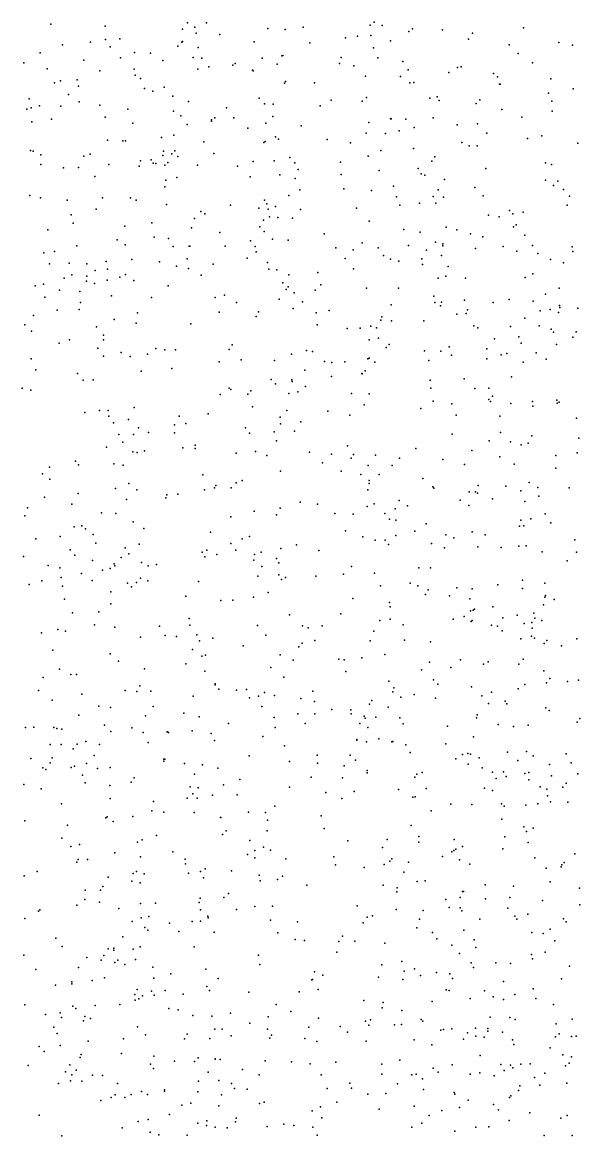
# Model space of a CAD drawing. Extents: x 2 to 99999, y 0 to 49999.
# Drawn here: x 87499 to 93747, y 12510 to 24999 of the extents above; entities that cross this region are included whole.
import ezdxf

# ---------------------------------------------------------------- set-up
doc = ezdxf.new("R2010")
doc.units = 0
doc.header["$MEASUREMENT"] = 0
doc.layers.add('points', color=50, linetype='Continuous')

msp = doc.modelspace()

# ---------------------------------------------------------------- linework, layer by layer
at = {"layer": 'points', "color": 3}
for p in [(89351, 24992, 66), (89564, 24991, 74), (91442, 24999, 18), (87820, 24976, 99), (88428, 24956, 92), (89294, 24922, 47), (89435, 24945, 32), (89450, 24877, 10), (89713, 24863, 79), (90253, 24928, 80), (90445, 24919, 13), (90649, 24943, 61), (91398, 24968, 5), (91534, 24962, 59), (91830, 24894, 22), (91874, 24924, 44), (92210, 24914, 51), (92545, 24876, 64), (93117, 24935, 11), (87949, 24745, 57), (88264, 24774, 41), (88433, 24807, 79), (88591, 24814, 11), (89243, 24729, 8), (89289, 24775, 69), (89296, 24782, 53), (90098, 24779, 77), (90723, 24767, 11), (91122, 24823, 48), (91255, 24844, 28), (91404, 24851, 83), (91627, 24791, 49), (92501, 24809, 45), (92957, 24745, 53), (93512, 24772, 57), (93665, 24741, 84), (87701, 24657, 91), (88486, 24723, 24), (88757, 24661, 67), (88937, 24653, 44), (89415, 24605, 5), (89469, 24717, 82), (90410, 24623, 55), (90418, 24627, 64), (91434, 24713, 94), (93056, 24650, 64), (87516, 24542, 21), (88190, 24573, 27), (88599, 24599, 67), (89075, 24570, 20), (89512, 24597, 49), (89592, 24497, 38), (89861, 24517, 12), (89885, 24537, 21), (90188, 24597, 5), (90356, 24527, 63), (91053, 24535, 69), (91075, 24602, 48), (91216, 24511, 77), (91486, 24601, 51), (91763, 24557, 17), (92378, 24492, 51), (92418, 24499, 88), (93218, 24542, 9), (87780, 24478, 74), (88370, 24455, 57), (88754, 24472, 53), (88763, 24404, 51), (88824, 24368, 74), (89467, 24472, 91), (90079, 24460, 17), (90088, 24455, 88), (91345, 24395, 26), (91738, 24390, 32), (91825, 24467, 0), (92281, 24434, 54), (92780, 24423, 45), (92825, 24388, 23), (93422, 24365, 67), (87860, 24319, 63), (87929, 24340, 41), (88116, 24352, 3), (88128, 24281, 44), (88871, 24256, 36), (89088, 24272, 18), (90440, 24314, 46), (90451, 24333, 12), (90773, 24320, 88), (91843, 24319, 81), (91886, 24324, 68), (92848, 24306, 56), (92856, 24304, 71), (93674, 24252, 48), (87576, 24138, 23), (88017, 24190, 41), (88137, 24108, 9), (88961, 24226, 74), (89187, 24169, 70), (89361, 24111, 26), (90154, 24147, 25), (90961, 24125, 1), (91307, 24115, 74), (91356, 24153, 27), (92067, 24148, 81), (92148, 24163, 51), (92170, 24123, 71), (92626, 24129, 16), (93396, 24205, 88), (93434, 24115, 97), (87550, 24025, 11), (87599, 24039, 52), (87693, 24060, 97), (87930, 24058, 94), (88367, 24070, 14), (88683, 24025, 81), (89196, 24003, 6), (89788, 24039, 68), (90215, 24083, 47), (90310, 24081, 43), (90837, 24061, 80), (92586, 24086, 98), (92874, 24022, 92), (93438, 24003, 64), (87608, 23882, 25), (87827, 23910, 66), (88429, 23933, 15), (88739, 23868, 29), (89277, 23948, 14), (89619, 23891, 24), (89621, 23903, 4), (89656, 23925, 26), (89871, 23928, 33), (90228, 23866, 30), (90309, 23940, 89), (91383, 23876, 8), (91626, 23915, 79), (91635, 23917, 91), (91800, 23913, 49), (92104, 23928, 19), (92603, 23861, 54), (93100, 23933, 69), (89199, 23732, 79), (89346, 23853, 55), (90029, 23811, 42), (90625, 23836, 87), (91353, 23756, 12), (91570, 23750, 23), (91725, 23782, 59), (91890, 23818, 52), (92373, 23848, 79), (92707, 23756, 60), (88454, 23677, 79), (88627, 23670, 54), (88658, 23668, 57), (89061, 23708, 65), (89533, 23656, 21), (90206, 23651, 60), (90220, 23663, 98), (90336, 23712, 37), (90371, 23686, 25), (90918, 23684, 54), (91179, 23647, 47), (92424, 23649, 98), (92507, 23611, 88), (92598, 23614, 77), (93161, 23695, 13), (93323, 23725, 91), (93726, 23641, 31), (87592, 23559, 0), (87623, 23551, 86), (87707, 23511, 76), (88189, 23498, 7), (88259, 23520, 6), (89073, 23505, 86), (89082, 23551, 12), (89175, 23523, 85), (89208, 23555, 100), (89244, 23493, 91), (89647, 23528, 85), (90499, 23481, 86), (91376, 23495, 40), (91517, 23562, 98), (91883, 23583, 5), (92125, 23489, 96), (87709, 23405, 62), (87963, 23365, 23), (88128, 23369, 1), (88470, 23405, 50), (88808, 23384, 34), (88826, 23444, 53), (88943, 23457, 64), (88968, 23420, 73), (88997, 23415, 47), (89096, 23396, 85), (89132, 23427, 19), (89465, 23397, 70), (89910, 23385, 44), (90088, 23437, 76), (90324, 23446, 24), (90555, 23422, 6), (91066, 23431, 24), (91938, 23360, 68), (92090, 23439, 75), (92695, 23360, 92), (93362, 23422, 16), (93430, 23403, 97), (88314, 23270, 49), (89233, 23259, 87), (90055, 23266, 91), (90387, 23289, 4), (90557, 23247, 27), (90593, 23349, 12), (91075, 23292, 99), (91498, 23337, 37), (91971, 23300, 29), (92012, 23285, 79), (92233, 23234, 31), (89098, 23153, 98), (89107, 23228, 16), (90611, 23121, 8), (91102, 23129, 75), (91415, 23112, 85), (91661, 23159, 83), (92162, 23121, 36), (92571, 23145, 38), (93364, 23227, 41), (93455, 23167, 31), (93501, 23218, 3), (93564, 23123, 7), (87583, 23054, 16), (87705, 23028, 39), (88004, 23003, 59), (88399, 23030, 5), (88711, 23029, 26), (88775, 23002, 85), (90214, 23002, 43), (90488, 23054, 84), (91695, 23040, 29), (92104, 23046, 74), (92220, 23036, 33), (92665, 23052, 32), (93631, 23047, 90), (88329, 22903, 29), (89117, 22955, 47), (89502, 22878, 83), (89834, 22947, 90), (90150, 22913, 15), (90242, 22961, 46), (90254, 22903, 53), (90337, 22932, 96), (90618, 22900, 98), (91244, 22915, 98), (91730, 22946, 36), (91951, 22969, 89), (92134, 22971, 37), (92960, 22887, 46), (93113, 22868, 89), (93608, 22949, 46), (88049, 22837, 39), (88069, 22745, 95), (88953, 22748, 56), (89430, 22796, 40), (89546, 22850, 50), (90204, 22780, 11), (90270, 22817, 90), (90364, 22807, 49), (90528, 22802, 40), (91389, 22767, 72), (92723, 22835, 75), (92844, 22815, 88), (92998, 22851, 61), (87786, 22671, 65), (88648, 22711, 45), (89396, 22693, 56), (89713, 22639, 10), (90161, 22704, 60), (90212, 22650, 43), (90882, 22627, 51), (91776, 22673, 47), (91960, 22646, 96), (92251, 22699, 3), (92371, 22672, 13), (92522, 22626, 57), (93006, 22704, 16), (93035, 22725, 87), (93131, 22612, 59), (88109, 22492, 89), (88563, 22559, 62), (88652, 22504, 92), (88977, 22588, 63), (89137, 22572, 66), (89190, 22483, 3), (89369, 22488, 95), (89377, 22486, 86), (89772, 22489, 24), (90057, 22547, 46), (90111, 22485, 12), (90303, 22567, 65), (90479, 22555, 66), (91307, 22524, 55), (91829, 22496, 31), (92130, 22531, 63), (92212, 22512, 69), (92214, 22490, 26), (92663, 22591, 83), (92888, 22484, 30), (93217, 22495, 48), (93662, 22481, 64), (87741, 22412, 3), (87861, 22429, 98), (90122, 22423, 49), (91013, 22470, 53), (91207, 22446, 89), (91488, 22467, 91), (91546, 22381, 98), (92031, 22442, 62), (92199, 22384, 15), (92579, 22463, 25), (93044, 22433, 59), (93277, 22406, 29), (93670, 22429, 66), (87803, 22288, 81), (88026, 22297, 69), (88222, 22291, 5), (88438, 22314, 59), (88456, 22231, 71), (88726, 22339, 3), (89036, 22312, 9), (89229, 22262, 88), (89346, 22345, 47), (89364, 22235, 99), (89640, 22284, 67), (90019, 22354, 85), (90246, 22305, 70), (90262, 22231, 5), (91117, 22348, 9), (91213, 22232, 68), (91627, 22341, 38), (91719, 22319, 81), (91977, 22344, 11), (91986, 22282, 12), (92273, 22259, 96), (93418, 22337, 63), (93565, 22301, 49), (87970, 22127, 18), (88054, 22164, 91), (88223, 22150, 61), (88315, 22216, 55), (88591, 22139, 12), (88658, 22168, 19), (89503, 22162, 95), (90352, 22220, 99), (90488, 22164, 44), (90810, 22193, 66), (92159, 22129, 13), (92245, 22151, 72), (92466, 22130, 73), (93136, 22136, 45), (93221, 22176, 82), (87644, 22041, 14), (87736, 22060, 94), (87915, 21992, 88), (88218, 22093, 56), (88309, 22067, 73), (88452, 22105, 53), (88750, 22102, 7), (89134, 22043, 48), (90419, 22077, 80), (90458, 22000, 54), (90480, 22032, 20), (90783, 21994, 53), (90846, 22055, 28), (91359, 22016, 31), (91716, 22016, 71), (93517, 22016, 38), (87751, 21917, 3), (88143, 21980, 27), (88501, 21930, 62), (88948, 21911, 88), (89663, 21913, 83), (89765, 21937, 48), (89900, 21857, 86), (90379, 21892, 54), (90548, 21964, 89), (90640, 21863, 7), (92111, 21927, 15), (92122, 21856, 54), (92199, 21859, 2), (92455, 21883, 88), (92958, 21889, 46), (93224, 21872, 89), (93364, 21950, 75), (87892, 21769, 34), (88137, 21776, 21), (88153, 21855, 58), (88789, 21741, 75), (89707, 21747, 81), (90146, 21749, 34), (90537, 21790, 86), (90793, 21741, 77), (90940, 21767, 9), (91634, 21829, 13), (92186, 21819, 17), (92473, 21732, 5), (92490, 21775, 44), (92778, 21855, 83), (93304, 21763, 44), (93416, 21778, 32), (93509, 21742, 13), (93522, 21823, 93), (93524, 21801, 83), (93726, 21793, 40), (87626, 21709, 28), (88531, 21664, 62), (88775, 21623, 45), (89390, 21615, 11), (90119, 21697, 43), (91519, 21659, 81), (91529, 21695, 35), (91639, 21651, 11), (91999, 21648, 57), (92368, 21725, 39), (93133, 21681, 49), (87527, 21604, 82), (87602, 21533, 19), (88330, 21582, 81), (88410, 21489, 63), (90805, 21604, 25), (91139, 21563, 74), (91287, 21567, 32), (91406, 21591, 56), (91469, 21573, 100), (92561, 21592, 1), (92606, 21573, 56), (92971, 21588, 60), (93291, 21595, 39), (93427, 21556, 58), (93453, 21524, 45), (93708, 21526, 6), (87914, 21399, 46), (88028, 21438, 7), (88409, 21437, 67), (89850, 21381, 10), (91388, 21435, 4), (91491, 21454, 62), (91613, 21386, 33), (92284, 21359, 73), (92791, 21449, 64), (93063, 21469, 51), (93092, 21399, 64), (93488, 21385, 35), (93670, 21467, 2), (88346, 21342, 67), (88410, 21252, 48), (88608, 21295, 64), (88708, 21250, 97), (88902, 21275, 53), (88997, 21339, 32), (89097, 21325, 35), (89216, 21326, 92), (89818, 21328, 75), (90517, 21277, 96), (90683, 21318, 15), (90753, 21304, 53), (91577, 21350, 34), (92007, 21313, 66), (92192, 21309, 21), (92309, 21263, 79), (92705, 21334, 2), (92865, 21267, 56), (92931, 21282, 49), (93259, 21291, 53), (87600, 21224, 85), (89177, 21116, 77), (89705, 21191, 50), (89951, 21212, 31), (90326, 21205, 20), (90888, 21192, 43), (90968, 21183, 21), (91116, 21191, 93), (91372, 21224, 33), (91388, 21231, 91), (91450, 21186, 32), (92056, 21204, 34), (92705, 21224, 99), (93113, 21185, 47), (93370, 21221, 11), (87650, 21102, 27), (88119, 21059, 4), (88180, 20986, 54), (88295, 20989, 1), (88830, 21085, 61), (90288, 20992, 31), (90522, 20988, 89), (90668, 21097, 95), (90964, 21025, 5), (91306, 21058, 8), (91309, 21054, 19), (91341, 21090, 51), (92070, 20986, 54), (92453, 20998, 18), (92983, 21021, 67), (87499, 20896, 32), (87595, 20871, 49), (89818, 20896, 46), (89836, 20880, 95), (90062, 20863, 66), (90338, 20944, 80), (90526, 20969, 1), (90673, 20915, 2), (92080, 20895, 62), (92572, 20892, 85), (92727, 20896, 48), (89716, 20822, 8), (90027, 20829, 63), (90486, 20835, 88), (90588, 20853, 8), (91191, 20833, 74), (91387, 20832, 71), (92104, 20747, 92), (92730, 20769, 56), (92746, 20744, 60), (92768, 20806, 63), (93218, 20746, 100), (93489, 20759, 75), (93517, 20739, 46), (88201, 20620, 35), (88366, 20645, 38), (88461, 20643, 44), (88754, 20679, 40), (90081, 20684, 85), (90466, 20644, 78), (90925, 20638, 81), (91333, 20706, 71), (91966, 20668, 53), (92312, 20718, 3), (92976, 20723, 56), (93220, 20692, 64), (93495, 20728, 4), (88470, 20582, 80), (88522, 20507, 50), (88690, 20544, 76), (89204, 20485, 15), (89259, 20581, 85), (89331, 20497, 78), (89583, 20606, 26), (90389, 20571, 48), (90393, 20496, 76), (90620, 20517, 29), (91172, 20590, 23), (92361, 20592, 67), (92852, 20581, 69), (93711, 20557, 84), (88581, 20374, 33), (88745, 20374, 86), (88801, 20451, 46), (88914, 20399, 35), (89207, 20393, 20), (90000, 20448, 91), (90047, 20390, 75), (90321, 20404, 13), (90550, 20413, 1), (92316, 20379, 61), (92858, 20397, 41), (93210, 20360, 85), (88625, 20290, 46), (89438, 20256, 3), (90350, 20302, 26), (91143, 20248, 28), (92732, 20304, 59), (92971, 20292, 9), (93092, 20258, 84), (93169, 20277, 71), (93738, 20335, 43), (88442, 20232, 65), (88740, 20180, 95), (88786, 20172, 66), (88868, 20191, 75), (89300, 20226, 68), (89437, 20216, 11), (89895, 20164, 77), (90115, 20183, 12), (90239, 20141, 56), (90718, 20175, 46), (90966, 20156, 67), (91187, 20111, 54), (91211, 20149, 64), (91460, 20144, 95), (91728, 20110, 6), (91912, 20217, 32), (92538, 20197, 61), (92851, 20124, 34), (93480, 20138, 33), (93720, 20171, 50), (87805, 20009, 33), (88097, 20076, 9), (88130, 20034, 6), (88526, 20047, 57), (88631, 20030, 72), (90863, 20056, 5), (91376, 20028, 14), (91644, 20028, 52), (92212, 20096, 61), (92457, 20037, 34), (93011, 20043, 31), (93481, 19997, 84), (87727, 19934, 97), (87809, 19875, 67), (89524, 19923, 42), (89962, 19858, 92), (90395, 19963, 36), (91074, 19963, 80), (91292, 19928, 76), (91387, 19860, 40), (91498, 19927, 17), (91989, 19883, 75), (88543, 19770, 98), (88694, 19824, 5), (88784, 19754, 30), (89543, 19753, 17), (89654, 19776, 59), (89668, 19801, 98), (89842, 19777, 56), (89898, 19833, 63), (91371, 19756, 25), (91386, 19824, 25), (92099, 19789, 89), (92111, 19772, 31), (92608, 19802, 17), (92919, 19796, 56), (93087, 19743, 36), (93180, 19838, 85), (93278, 19782, 44), (93629, 19777, 46), (87750, 19673, 5), (88125, 19714, 89), (88668, 19646, 14), (89107, 19664, 38), (89119, 19698, 17), (89242, 19705, 39), (90613, 19615, 47), (91724, 19634, 78), (92408, 19640, 1), (92509, 19732, 35), (92580, 19732, 65), (92603, 19718, 76), (92769, 19654, 96), (93133, 19625, 63), (93287, 19682, 61), (87557, 19552, 98), (88056, 19593, 27), (88389, 19498, 56), (88547, 19487, 61), (90098, 19516, 2), (90389, 19547, 76), (90807, 19594, 50), (91003, 19490, 83), (91365, 19567, 40), (91444, 19598, 33), (91561, 19487, 51), (91677, 19540, 23), (91818, 19575, 26), (92506, 19579, 84), (93361, 19485, 40), (87527, 19463, 82), (88743, 19395, 15), (89838, 19451, 47), (90350, 19473, 52), (91208, 19480, 87), (91616, 19427, 23), (91687, 19414, 33), (92027, 19374, 4), (93088, 19414, 33), (93198, 19429, 41), (93424, 19383, 51), (88082, 19340, 7), (88165, 19350, 48), (88208, 19317, 33), (88294, 19254, 10), (88860, 19320, 9), (89607, 19281, 65), (91123, 19294, 53), (91687, 19241, 63), (91898, 19291, 9), (92247, 19249, 68), (92540, 19282, 19), (92688, 19248, 27), (93072, 19345, 18), (93122, 19350, 9), (87651, 19205, 95), (87923, 19229, 87), (88324, 19157, 57), (88811, 19146, 63), (89836, 19153, 52), (89963, 19203, 81), (90045, 19232, 1), (90572, 19136, 54), (91315, 19227, 58), (91456, 19191, 7), (91565, 19189, 68), (91603, 19141, 3), (92085, 19151, 68), (92337, 19214, 41), (92605, 19115, 2), (92868, 19109, 20), (93063, 19121, 32), (93146, 19125, 66), (93694, 19193, 40), (87513, 19007, 46), (88036, 19081, 22), (88087, 19021, 19), (88607, 18997, 13), (88653, 19105, 98), (88694, 19038, 78), (89516, 19054, 25), (89547, 19002, 22), (89568, 19076, 7), (89678, 19028, 34), (89891, 19079, 8), (90102, 19028, 29), (90176, 19054, 51), (90349, 18984, 88), (90398, 19098, 50), (90822, 19074, 87), (92232, 19105, 66), (93326, 19059, 73), (93712, 19054, 35), (87790, 18904, 18), (87922, 18879, 39), (88285, 18961, 80), (88484, 18873, 79), (88531, 18925, 87), (88538, 18901, 79), (88837, 18940, 28), (88909, 18903, 95), (89002, 18916, 54), (90095, 18967, 10), (90184, 18894, 18), (90376, 18936, 2), (91191, 18896, 20), (91945, 18881, 80), (92074, 18879, 48), (93607, 18957, 7), (87935, 18771, 56), (88163, 18816, 25), (88283, 18738, 64), (88400, 18855, 16), (88824, 18763, 57), (90140, 18785, 24), (90374, 18801, 69), (90405, 18748, 50), (90450, 18770, 29), (90791, 18787, 21), (91099, 18809, 80), (91447, 18821, 39), (93107, 18741, 9), (87576, 18691, 87), (87718, 18733, 59), (87951, 18675, 84), (88490, 18610, 6), (88677, 18709, 64), (88725, 18665, 24), (88778, 18715, 55), (88906, 18733, 64), (89476, 18725, 43), (91515, 18679, 92), (91847, 18707, 81), (91933, 18676, 36), (92050, 18634, 95), (92369, 18654, 26), (92542, 18645, 69), (92831, 18689, 67), (93106, 18649, 76), (93356, 18706, 57), (87971, 18529, 11), (89333, 18562, 15), (89725, 18514, 70), (89861, 18515, 88), (90089, 18550, 30), (90256, 18602, 12), (91205, 18535, 32), (91614, 18491, 92), (92018, 18580, 98), (92287, 18565, 41), (92515, 18530, 67), (93356, 18552, 95), (93364, 18569, 3), (93460, 18523, 95), (88064, 18375, 62), (88359, 18385, 47), (88493, 18475, 36), (91069, 18365, 17), (91621, 18443, 11), (92522, 18396, 69), (92553, 18404, 19), (92569, 18416, 94), (92774, 18441, 77), (93234, 18370, 76), (93342, 18464, 93), (88310, 18239, 79), (89370, 18312, 16), (89378, 18235, 31), (90135, 18234, 28), (90496, 18352, 86), (91506, 18288, 10), (91623, 18303, 69), (91768, 18240, 70), (92328, 18303, 59), (92452, 18334, 7), (92531, 18277, 56), (92541, 18287, 9), (92758, 18236, 64), (92886, 18318, 87), (93046, 18347, 78), (93123, 18254, 93), (93212, 18267, 68), (93244, 18316, 42), (93322, 18289, 1), (87714, 18151, 74), (87899, 18186, 69), (87985, 18170, 81), (88536, 18214, 52), (89038, 18225, 29), (89102, 18119, 15), (89226, 18111, 50), (89455, 18129, 71), (90230, 18124, 81), (90641, 18230, 30), (90703, 18208, 54), (90861, 18228, 23), (91441, 18169, 70), (92826, 18224, 47), (92878, 18173, 95), (93206, 18113, 81), (93215, 18204, 65), (88826, 18103, 3), (89486, 18061, 59), (89636, 18092, 95), (89975, 18003, 55), (90600, 17994, 91), (90638, 18036, 46), (90778, 18064, 91), (91399, 18061, 41), (91785, 18069, 41), (92076, 18051, 75), (93088, 18083, 78), (93241, 18089, 61), (93350, 18032, 40), (93380, 18066, 66), (93544, 18003, 39), (93714, 18084, 83), (87842, 17956, 70), (88485, 17913, 3), (89407, 17962, 65), (89510, 17890, 54), (89552, 17900, 59), (90390, 17902, 92), (91304, 17871, 5), (91561, 17907, 17), (87917, 17743, 87), (88579, 17834, 27), (88869, 17748, 75), (89331, 17804, 98), (90285, 17762, 68), (90536, 17843, 51), (91047, 17856, 63), (91108, 17846, 79), (91972, 17735, 92), (92062, 17822, 2), (92302, 17761, 23), (92410, 17846, 72), (92667, 17798, 48), (92722, 17824, 14), (93066, 17797, 78), (93113, 17856, 80), (87734, 17649, 41), (88044, 17682, 53), (88108, 17684, 16), (89545, 17719, 86), (90429, 17652, 58), (91124, 17716, 84), (92110, 17624, 28), (93344, 17725, 33), (93412, 17639, 64), (93732, 17620, 36), (87680, 17504, 77), (88652, 17504, 58), (88782, 17494, 32), (88816, 17556, 41), (88941, 17495, 66), (89660, 17566, 6), (89662, 17580, 5), (89704, 17520, 74), (89900, 17509, 25), (90012, 17516, 24), (90754, 17497, 6), (91607, 17607, 20), (91654, 17490, 67), (91665, 17532, 37), (92158, 17574, 31), (92534, 17545, 42), (92757, 17486, 26), (93056, 17522, 82), (93133, 17572, 17), (93373, 17591, 7), (93611, 17606, 24), (87835, 17396, 60), (88165, 17464, 69), (89415, 17439, 62), (90046, 17420, 67), (90147, 17439, 20), (90213, 17481, 76), (90325, 17449, 81), (90623, 17414, 59), (90776, 17381, 13), (91417, 17392, 35), (91743, 17429, 61), (91892, 17460, 55), (92129, 17418, 52), (92651, 17443, 51), (92911, 17383, 10), (88358, 17328, 17), (88488, 17312, 21), (88965, 17325, 61), (89309, 17250, 86), (90185, 17325, 52), (90587, 17240, 46), (90778, 17241, 31), (90967, 17290, 41), (91181, 17285, 26), (91184, 17242, 63), (91391, 17350, 78), (91601, 17315, 53), (92723, 17356, 58), (92932, 17354, 11), (93367, 17309, 3), (93403, 17281, 55), (88132, 17227, 14), (88420, 17115, 41), (88882, 17218, 49), (89481, 17210, 31), (89810, 17132, 92), (90324, 17200, 35), (90671, 17133, 50), (91283, 17132, 15), (91332, 17214, 70), (91341, 17195, 53), (91461, 17205, 3), (91732, 17198, 94), (91769, 17129, 69), (92592, 17196, 23), (92599, 17231, 73), (92833, 17123, 29), (93170, 17116, 26), (93718, 17149, 83), (93747, 17188, 78), (87535, 17088, 77), (87627, 17092, 68), (87853, 17087, 72), (87886, 17077, 69), (87942, 17068, 57), (88491, 17042, 91), (88728, 17084, 55), (88856, 17033, 96), (89122, 17039, 48), (89139, 17033, 96), (89402, 17050, 28), (89617, 17023, 99), (90195, 16986, 12), (90333, 17089, 40), (91373, 17088, 93), (92266, 17104, 22), (93005, 17098, 73), (87813, 16896, 48), (87935, 16896, 20), (88113, 16900, 60), (88212, 16933, 42), (88363, 16898, 37), (88910, 16922, 99), (89655, 16944, 78), (90440, 16881, 79), (91248, 16945, 41), (91249, 16953, 12), (91357, 16929, 15), (91497, 16961, 17), (91640, 16929, 44), (91654, 16933, 52), (91797, 16895, 18), (92246, 16904, 3), (92557, 16982, 65), (87595, 16741, 2), (87836, 16747, 49), (88070, 16849, 44), (88306, 16776, 35), (90041, 16772, 27), (90806, 16778, 44), (91174, 16779, 90), (91846, 16807, 88), (92357, 16738, 38), (92434, 16784, 11), (92494, 16798, 17), (92524, 16790, 6), (92620, 16749, 95), (92936, 16812, 9), (93151, 16820, 100), (93225, 16771, 29), (93596, 16792, 19), (87728, 16635, 88), (87765, 16616, 92), (87812, 16692, 3), (88046, 16641, 15), (88085, 16653, 91), (88218, 16684, 44), (88344, 16629, 0), (88486, 16639, 30), (89086, 16732, 74), (89087, 16710, 40), (89096, 16734, 63), (89316, 16683, 76), (89519, 16669, 40), (89692, 16633, 43), (90495, 16708, 44), (90808, 16687, 79), (91108, 16658, 92), (91235, 16722, 86), (92498, 16678, 3), (92655, 16635, 82), (93055, 16717, 73), (93407, 16674, 8), (93650, 16692, 45), (88176, 16554, 11), (88753, 16524, 4), (89431, 16566, 96), (89937, 16504, 37), (90737, 16530, 45), (91087, 16525, 67), (91363, 16605, 53), (91365, 16580, 13), (91899, 16531, 73), (91923, 16565, 73), (91982, 16583, 6), (92768, 16587, 40), (92811, 16518, 97), (92892, 16591, 80), (92923, 16538, 22), (93133, 16573, 38), (93175, 16502, 29), (93176, 16582, 98), (93430, 16548, 50), (93726, 16570, 18), (87518, 16450, 19), (87712, 16402, 82), (88206, 16469, 71), (88481, 16437, 85), (88719, 16474, 81), (89381, 16423, 70), (89469, 16413, 74), (89754, 16446, 32), (90495, 16419, 95), (90902, 16361, 12), (91220, 16371, 86), (91717, 16393, 32), (92025, 16403, 10), (92678, 16408, 42), (92771, 16382, 4), (93305, 16424, 21), (93377, 16395, 20), (93559, 16421, 98), (93595, 16463, 8), (88486, 16293, 86), (88971, 16257, 32), (89348, 16297, 94), (89412, 16346, 97), (89460, 16295, 20), (89633, 16328, 77), (89908, 16332, 3), (91079, 16291, 44), (91877, 16306, 15), (91903, 16309, 92), (93385, 16323, 66), (93419, 16253, 73), (93614, 16251, 60), (87939, 16233, 36), (88950, 16154, 67), (89085, 16138, 5), (89427, 16136, 97), (90033, 16137, 79), (90226, 16136, 66), (90329, 16208, 19), (92082, 16153, 36), (92301, 16227, 33), (92537, 16223, 67), (92869, 16232, 55), (92899, 16208, 6), (93144, 16217, 87), (93277, 16231, 74), (87529, 16043, 11), (88006, 15992, 49), (88435, 16074, 78), (88452, 16088, 52), (88519, 16034, 63), (88740, 16090, 52), (89722, 16078, 93), (89726, 16080, 40), (90249, 16048, 40), (90849, 16097, 73), (91857, 15990, 75), (92874, 16059, 48), (89003, 15876, 65), (89745, 15888, 82), (89783, 15929, 57), (90243, 15930, 72), (90882, 15957, 7), (91945, 15865, 53), (92908, 15862, 7), (93122, 15974, 38), (93150, 15923, 68), (93225, 15958, 35), (87942, 15846, 5), (88043, 15752, 22), (88140, 15776, 51), (88790, 15803, 46), (88844, 15829, 27), (90049, 15822, 92), (90202, 15746, 72), (91147, 15817, 57), (91537, 15743, 17), (91589, 15834, 27), (91942, 15801, 62), (92341, 15831, 55), (92432, 15753, 12), (93168, 15798, 67), (88538, 15682, 19), (88824, 15639, 66), (89187, 15693, 32), (90022, 15665, 31), (90107, 15708, 56), (90107, 15626, 2), (90283, 15714, 5), (90454, 15615, 95), (90990, 15636, 14), (91641, 15615, 68), (92208, 15640, 97), (92313, 15693, 57), (92337, 15710, 93), (92357, 15723, 74), (92884, 15726, 97), (93245, 15626, 96), (93693, 15671, 13), (88112, 15577, 78), (88124, 15608, 87), (88232, 15609, 89), (89326, 15610, 1), (89330, 15560, 71), (89549, 15503, 11), (91011, 15547, 61), (91331, 15518, 55), (91557, 15551, 52), (91617, 15590, 33), (91827, 15578, 8), (92401, 15603, 79), (92515, 15554, 41), (93372, 15511, 54), (93539, 15525, 14), (93547, 15549, 67), (93574, 15576, 43), (87519, 15424, 32), (87668, 15473, 90), (88463, 15408, 93), (88729, 15365, 16), (88742, 15452, 99), (88780, 15473, 26), (88864, 15448, 99), (89361, 15455, 8), (89498, 15474, 4), (89531, 15403, 29), (89844, 15480, 49), (90155, 15431, 74), (90164, 15370, 59), (90359, 15385, 94), (90416, 15421, 48), (91774, 15464, 80), (91927, 15363, 54), (92016, 15370, 0), (88206, 15265, 7), (88376, 15265, 45), (88403, 15304, 4), (88820, 15347, 31), (90690, 15321, 33), (91543, 15321, 17), (91698, 15247, 50), (91701, 15289, 51), (92433, 15249, 45), (92445, 15248, 90), (92687, 15325, 18), (93004, 15308, 31), (93416, 15356, 11), (93743, 15286, 91), (88202, 15161, 70), (88363, 15131, 80), (88823, 15113, 93), (88994, 15119, 68), (89482, 15124, 51), (89494, 15174, 29), (89757, 15183, 12), (89811, 15226, 50), (92246, 15160, 99), (92408, 15180, 71), (92692, 15166, 30), (92963, 15181, 57), (93331, 15149, 50), (87681, 15028, 65), (87695, 15045, 50), (88112, 15096, 65), (88580, 15060, 5), (89496, 15043, 86), (89901, 15047, 34), (90104, 15080, 17), (90302, 15085, 96), (91251, 15090, 78), (91688, 15046, 40), (91993, 15035, 15), (92283, 15070, 42), (92406, 15067, 7), (92427, 15034, 66), (92941, 15061, 53), (93164, 14996, 71), (93747, 15100, 17), (87527, 14947, 99), (88732, 14911, 55), (88830, 14954, 89), (88918, 14970, 97), (89150, 14893, 3), (89402, 14914, 24), (89498, 14917, 77), (89580, 14973, 94), (89583, 14955, 4), (90281, 14927, 37), (90585, 14910, 90), (91320, 14899, 41), (91364, 14962, 14), (91425, 14977, 70), (91953, 14939, 26), (92629, 14940, 60), (93018, 14973, 30), (93041, 14937, 11), (93566, 14941, 37), (93596, 14910, 56), (88625, 14740, 63), (88873, 14847, 48), (88907, 14814, 57), (89255, 14802, 7), (89650, 14792, 89), (90363, 14785, 68), (91089, 14749, 63), (91923, 14843, 74), (92096, 14791, 30), (92450, 14816, 16), (93212, 14788, 7), (93337, 14777, 92), (93414, 14825, 64), (87876, 14726, 55), (87945, 14633, 30), (88524, 14613, 64), (88822, 14628, 51), (89425, 14629, 81), (90558, 14710, 40), (90663, 14698, 36), (91048, 14690, 21), (91225, 14693, 78), (91563, 14670, 91), (92145, 14718, 31), (92312, 14646, 18), (92563, 14707, 29), (92584, 14622, 12), (93467, 14695, 28), (87515, 14536, 38), (88224, 14509, 63), (88413, 14532, 24), (88463, 14605, 52), (88525, 14590, 3), (88742, 14601, 55), (88767, 14487, 50), (90148, 14536, 98), (91024, 14568, 74), (92399, 14554, 72), (93206, 14543, 41), (93216, 14492, 72), (93358, 14568, 96), (87650, 14373, 40), (88129, 14398, 55), (88385, 14477, 36), (88535, 14452, 62), (88570, 14479, 65), (88650, 14431, 38), (88964, 14402, 2), (89556, 14378, 46), (90160, 14431, 3), (91530, 14426, 5), (91752, 14465, 91), (91897, 14382, 95), (92529, 14449, 30), (92557, 14395, 88), (92805, 14450, 41), (92970, 14443, 13), (93634, 14412, 71), (88283, 14251, 23), (88421, 14280, 73), (88972, 14277, 54), (89166, 14324, 24), (89693, 14273, 73), (90744, 14258, 93), (90751, 14263, 67), (90774, 14348, 80), (90868, 14310, 0), (91492, 14290, 8), (91766, 14262, 81), (91778, 14354, 69), (91963, 14307, 32), (92140, 14341, 21), (92293, 14324, 54), (92321, 14272, 95), (92894, 14238, 10), (93541, 14271, 73), (87872, 14200, 24), (88054, 14214, 34), (88055, 14236, 8), (88787, 14150, 40), (88948, 14130, 20), (89099, 14139, 20), (89566, 14182, 45), (89598, 14138, 84), (90037, 14120, 29), (90601, 14125, 70), (90816, 14151, 81), (92250, 14147, 44), (92284, 14138, 79), (92679, 14136, 31), (93225, 14159, 43), (88762, 14093, 97), (88766, 14031, 8), (88807, 14046, 19), (88846, 14078, 52), (88977, 14085, 48), (89303, 14097, 41), (91328, 14028, 23), (91543, 14005, 52), (92094, 14016, 33), (92519, 14049, 65), (92777, 14069, 51), (92891, 14036, 45), (93020, 14095, 20), (93257, 14049, 94), (87529, 13976, 42), (87759, 13868, 72), (87924, 13888, 39), (88067, 13963, 95), (88100, 13935, 52), (88315, 13969, 84), (88593, 13981, 74), (89143, 13938, 2), (89247, 13922, 87), (89834, 13886, 88), (90345, 13982, 9), (90509, 13902, 72), (91532, 13944, 88), (91753, 13916, 79), (93454, 13981, 23), (87939, 13837, 73), (88186, 13798, 66), (88199, 13846, 55), (88265, 13824, 44), (89409, 13858, 76), (89623, 13851, 53), (90050, 13771, 23), (90254, 13845, 29), (90821, 13827, 14), (91346, 13794, 22), (91384, 13751, 82), (91403, 13809, 67), (91670, 13755, 47), (91750, 13758, 84), (91971, 13814, 32), (91987, 13793, 20), (92742, 13839, 5), (92962, 13835, 17), (93024, 13813, 18), (93482, 13763, 96), (93662, 13816, 96), (87853, 13727, 19), (87889, 13655, 99), (88790, 13732, 82), (88880, 13641, 7), (89346, 13648, 2), (89658, 13704, 54), (89740, 13704, 36), (89841, 13630, 89), (90247, 13706, 56), (90293, 13636, 26), (90712, 13726, 74), (91064, 13734, 63), (91143, 13672, 64), (92189, 13694, 54), (92219, 13702, 30), (92314, 13707, 46), (92488, 13662, 90), (92579, 13716, 4), (92581, 13626, 46), (92676, 13614, 75), (92717, 13712, 11), (92718, 13683, 72), (92883, 13671, 2), (93474, 13618, 56), (93515, 13651, 96), (93656, 13624, 15), (93706, 13625, 16), (87688, 13511, 64), (87923, 13522, 55), (88236, 13570, 35), (88635, 13598, 5), (89317, 13598, 30), (89603, 13601, 44), (90273, 13605, 66), (90667, 13600, 62), (90801, 13566, 35), (91353, 13569, 15), (91893, 13584, 44), (92091, 13529, 97), (92446, 13594, 96), (92993, 13587, 49), (93007, 13533, 91), (93415, 13497, 21), (87744, 13456, 0), (88148, 13388, 99), (88159, 13421, 83), (88611, 13431, 72), (88973, 13401, 36), (89470, 13383, 59), (89660, 13367, 47), (89662, 13373, 50), (89716, 13364, 64), (92633, 13409, 69), (93558, 13416, 68), (93656, 13396, 51), (87567, 13297, 36), (88032, 13306, 30), (88105, 13245, 95), (88937, 13312, 66), (88970, 13264, 1), (89206, 13345, 96), (89431, 13342, 49), (89969, 13252, 62), (90221, 13348, 75), (90515, 13339, 31), (90727, 13316, 85), (91012, 13334, 78), (91531, 13313, 87), (91731, 13359, 82), (92106, 13266, 24), (92318, 13305, 34), (92863, 13310, 38), (92901, 13240, 36), (92971, 13302, 61), (92998, 13271, 23), (93088, 13313, 67), (93191, 13317, 0), (93588, 13294, 11), (93629, 13322, 62), (87984, 13228, 44), (88041, 13126, 85), (88053, 13193, 51), (88167, 13121, 83), (88286, 13188, 24), (88398, 13185, 24), (89475, 13120, 39), (89582, 13222, 30), (89703, 13129, 12), (90153, 13194, 49), (90849, 13191, 84), (91530, 13201, 29), (91865, 13193, 60), (91915, 13201, 13), (91985, 13148, 81), (92160, 13221, 25), (92518, 13202, 38), (92629, 13214, 63), (92790, 13180, 93), (93241, 13161, 23), (93356, 13212, 38), (87906, 13097, 15), (88568, 13097, 26), (88835, 13007, 65), (89092, 13023, 74), (89093, 13010, 63), (89468, 13001, 7), (89843, 13095, 18), (89876, 13039, 5), (90021, 13031, 43), (90918, 13038, 82), (91171, 13101, 75), (91188, 13043, 1), (91705, 13090, 83), (91998, 13027, 15), (92339, 12995, 32), (93062, 13017, 51), (93077, 13070, 45), (93300, 13078, 29), (93603, 13100, 46), (88381, 12903, 58), (88497, 12940, 25), (88539, 12968, 52), (88649, 12939, 32), (88721, 12971, 44), (88904, 12973, 39), (89388, 12875, 36), (89734, 12967, 7), (90159, 12870, 15), (90210, 12886, 75), (91025, 12885, 3), (91372, 12975, 23), (91574, 12984, 76), (92347, 12975, 99), (92495, 12909, 18), (92959, 12938, 75), (92974, 12957, 12), (87689, 12739, 21), (89149, 12747, 59), (89288, 12851, 86), (89703, 12845, 36), (90749, 12788, 76), (90841, 12832, 86), (91500, 12809, 40), (91891, 12843, 78), (92201, 12791, 43), (92401, 12828, 25), (92781, 12859, 90), (92837, 12799, 57), (93187, 12766, 80), (88799, 12671, 29), (88911, 12690, 4), (89467, 12652, 51), (89564, 12623, 92), (89569, 12676, 78), (89890, 12666, 22), (89896, 12705, 63), (90245, 12614, 91), (90432, 12639, 79), (90541, 12626, 23), (90858, 12709, 10), (91979, 12652, 64), (92061, 12735, 92), (92955, 12679, 70), (93535, 12708, 100), (93606, 12735, 14), (87943, 12510, 95), (88617, 12597, 5), (88934, 12550, 86), (89028, 12518, 54), (89349, 12517, 45), (89663, 12606, 17), (89796, 12599, 12), (90754, 12604, 79), (90806, 12517, 52), (91864, 12604, 34), (92349, 12562, 94), (92582, 12604, 19), (92727, 12609, 11), (93348, 12511, 38), (93664, 12513, 39)]:
    msp.add_point(p, dxfattribs=at)

doc.saveas('drawing.dxf')
